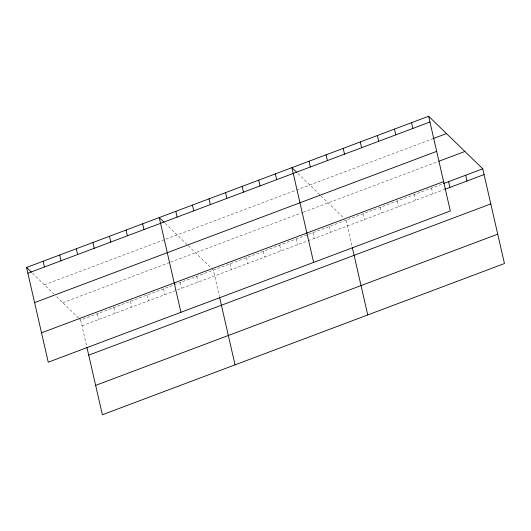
<?xml version="1.0" encoding="UTF-8"?>
<svg xmlns="http://www.w3.org/2000/svg" width="531" height="531" viewBox="0 0 531 531"><rect width="100%" height="100%" fill="white"/><g stroke="black" fill="none" stroke-linecap="round" stroke-linejoin="round"><path stroke-width="0.4" stroke-dasharray="2.65 1.99" d="M44.412 284.815L433.117 138.624M62.811 302.683L169.867 262.42M170.624 262.135L302.551 212.513M303.307 212.234L438.148 161.517M79.046 318.447L80.672 320.02L173.405 285.147M174.155 284.862L442.635 183.892M81.993 325.788L307.409 241.008M308.166 240.722L443.956 189.653M297.878 173.445L320.379 195.295M320.936 195.839L343.338 217.591M165.187 223.352L187.695 245.196M188.253 245.74L211.192 268.016M211.736 268.54L213.362 270.12L219.403 296.51M32.504 273.253L53.89 294.015M56.678 296.723L78.508 317.923M431.491 188.08L432.811 193.848M414.399 194.512L415.72 200.273M397.314 200.937L398.635 206.698M380.223 207.362L381.543 213.123M363.138 213.787L364.458 219.555M346.046 220.219L352.093 246.61M329.459 226.452L330.78 232.22M312.872 232.691L314.193 238.459M296.291 238.93L297.612 244.691M279.704 245.169L281.025 250.931M263.117 251.409L264.438 257.17M246.53 257.641L247.851 263.409M229.943 263.88L231.264 269.642M196.775 276.359L198.096 282.12M180.188 282.598L181.509 288.36M163.601 288.831L164.922 294.599M147.014 295.07L148.335 300.831M130.434 301.309L131.748 307.071M113.846 307.549L115.167 313.31M97.259 313.781L98.58 319.549M80.672 320.02L86.719 346.418"/><path stroke-width="0.8" d="M428.63 116.249L450.328 210.98L48.248 362.195L26.55 267.471L428.63 116.249L482.752 168.805L504.45 263.529L102.37 414.751L86.898 347.208M27.871 273.233L429.951 122.017M433.86 138.345L446.491 133.593M34.595 302.59L436.674 151.375M438.891 161.238L464.897 151.461M41.524 332.837L443.604 181.622M443.378 183.613L482.752 168.805M444.699 189.375L484.073 174.566M88.717 355.146L490.797 203.924M95.646 385.393L497.726 234.171M296.796 172.396L291.924 167.67L313.622 262.394M164.106 222.297L159.24 217.571L180.932 312.294M26.55 267.471L31.422 272.204M465.667 175.23L466.988 180.991M448.576 181.655L449.896 187.416M411.545 122.681L412.866 128.442M394.453 129.106L395.774 134.867M377.368 135.531L378.689 141.292M360.277 141.956L361.598 147.724M343.192 148.388L344.513 154.149M352.272 247.406L367.744 314.943M326.1 154.813L327.421 160.574M309.015 161.238L310.33 167.006M275.337 173.902L276.658 179.67M258.75 180.142L260.071 185.903M242.169 186.381L243.483 192.142M225.582 192.62L226.903 198.382M208.995 198.853L210.316 204.621M219.588 297.307L235.054 364.843M192.408 205.092L193.729 210.853M175.821 211.331L177.142 217.093M142.653 223.81L143.974 229.571M126.066 230.042L127.387 235.81M109.479 236.282L110.8 242.043M92.892 242.521L94.213 248.282M76.305 248.76L77.626 254.522M59.724 254.999L61.038 260.761M43.137 261.232L44.458 267"/></g></svg>
